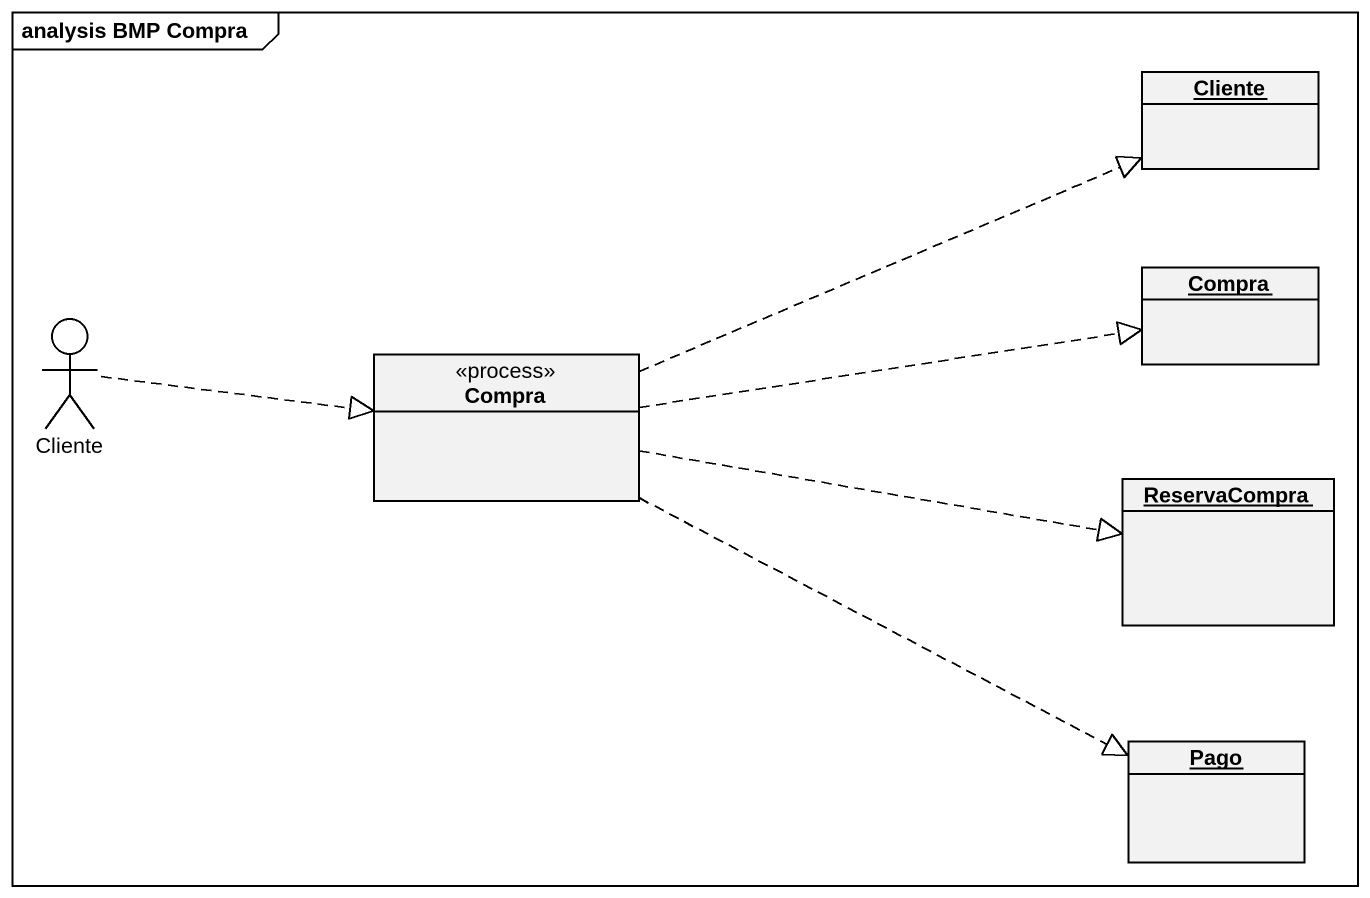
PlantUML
@startuml
mainframe analysis BMP Compra
allowmixing
hide circle
hide empty members
object Cliente
object Compra
actor "Cliente" as Cliente_2
class "Compra" as Compra_2 <<process>>
object ReservaCompra
object Pago
Cliente_2 .right.|> Compra_2
Compra_2 .right.|> Cliente
Compra_2 .right.|> Compra
Compra_2 .right.|> ReservaCompra
Compra_2 .right.|> Pago
@enduml
